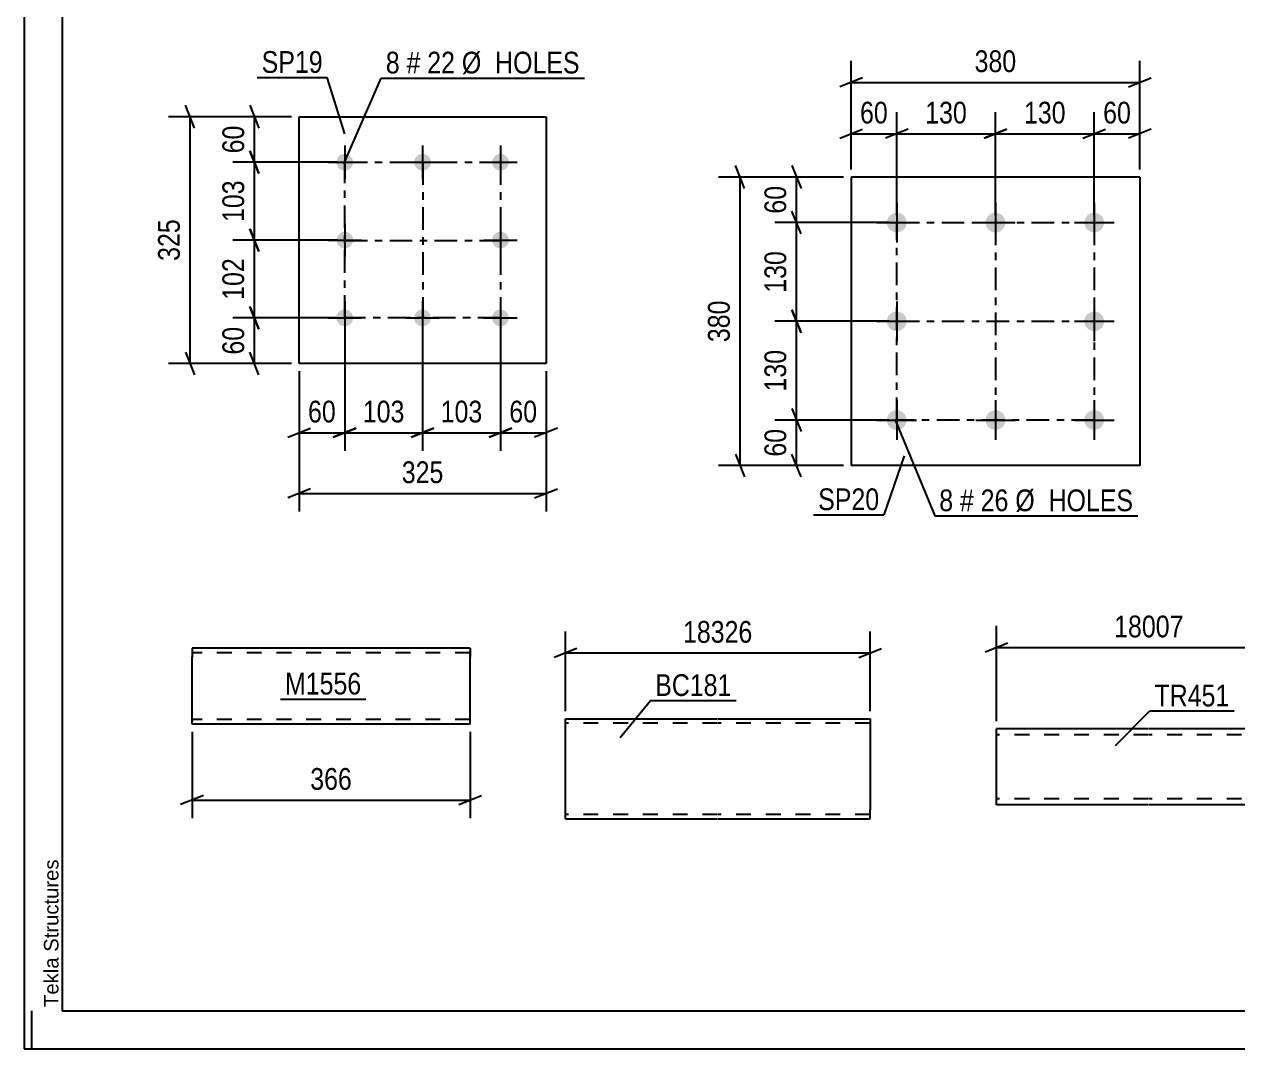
# Model space of a CAD drawing. Header units: millimetres. Extents: x 0 to 841, y 0 to 594.
# Drawn here: x 0 to 159.7, y 0 to 134.9 of the extents above; entities that cross this region are included whole.
import ezdxf

# ---------------------------------------------------------------- set-up
doc = ezdxf.new("R2010")
doc.units = ezdxf.units.MM
doc.linetypes.add('DXK_LINE_DOT2', pattern=[3.9198, 1.9599, -1.9599])
doc.linetypes.add('DXK_LINE_DOT3', pattern=[5.9187, 2.979, -0.9799, 0.9799, -0.9799])
doc.styles.add('Arial', font='ARIAL.TTF', dxfattribs={"height": 0.2})
doc.styles.add('Arial Narrow', font='ARIALN.TTF', dxfattribs={"height": 0.2})

# ---------------------------------------------------------------- blocks, each defined once
blk = doc.blocks.new('Unknown-318889158-1133')
at = {"color": 5, "linetype": 'Continuous'}
for p, q in [((0, 594), (0, 0)), ((5, 589), (5, 5)), ((1, 0), (1, 5)), ((5, 5), (836, 5)), ((0, 0), (841, 0))]:
    blk.add_line(p, q, dxfattribs=at)
at = {"color": 174, "linetype": 'Continuous', "style": 'Arial'}
blk.add_text('Tekla Structures', height=1.9102, rotation=90, dxfattribs=at).set_placement((4.5, 5.5))
blk = doc.blocks.new('Bolt-318889158-1889 - 1855')
at = {"linetype": 'Continuous'}
for points in [[(114.84, 110.1, -1), (114.84, 107.5, -1)], [(127.84, 110.1, -1), (127.84, 107.5, -1)], [(140.84, 110.1, -1), (140.84, 107.5, -1)], [(114.84, 97.1, -1), (114.84, 94.5, -1)], [(140.84, 97.1, -1), (140.84, 94.5, -1)], [(114.84, 84.1, -1), (114.84, 81.5, -1)], [(127.84, 84.1, -1), (127.84, 81.5, -1)], [(140.84, 84.1, -1), (140.84, 81.5, -1)]]:
    blk.add_hatch(color=1, dxfattribs=at).paths.add_polyline_path(points)
at = {"color": 1, "linetype": 'Continuous'}
for p, q in [((114.84, 111.4), (114.84, 106.2)), ((127.84, 111.4), (127.84, 106.2)), ((140.84, 111.4), (140.84, 106.2)), ((112.24, 108.8), (117.44, 108.8)), ((125.24, 108.8), (130.44, 108.8)), ((138.24, 108.8), (143.44, 108.8)), ((114.84, 98.4), (114.84, 93.2)), ((140.84, 98.4), (140.84, 93.2)), ((112.24, 95.8), (117.44, 95.8)), ((138.24, 95.8), (143.44, 95.8)), ((114.84, 85.4), (114.84, 80.2)), ((127.84, 85.4), (127.84, 80.2)), ((140.84, 85.4), (140.84, 80.2)), ((112.24, 82.8), (117.44, 82.8)), ((125.24, 82.8), (130.44, 82.8)), ((138.24, 82.8), (143.44, 82.8))]:
    blk.add_line(p, q, dxfattribs=at)
blk = doc.blocks.new('Part-318889158-1904 - 1855')
at = {"color": 2, "linetype": 'Continuous'}
for p, q in [((108.84, 114.8), (108.84, 76.8)), ((146.84, 114.8), (108.84, 114.8)), ((146.84, 114.8), (146.84, 76.8)), ((146.84, 76.8), (108.84, 76.8))]:
    blk.add_line(p, q, dxfattribs=at)
blk = doc.blocks.new('Part-318889158-1249 - 1229')
at = {"color": 2, "linetype": 'Continuous'}
for p, q in [((71.23, 43.46), (91.23, 43.46)), ((71.23, 31.46), (71.23, 43.46)), ((91.33, 43.46), (111.33, 43.46)), ((111.33, 43.46), (111.33, 43.37)), ((111.33, 43.37), (111.33, 42.72)), ((111.33, 42.72), (111.33, 31.46)), ((71.23, 30.61), (71.23, 31.46)), ((71.23, 30.35), (71.23, 30.61)), ((71.23, 30.26), (71.23, 30.35)), ((111.33, 30.26), (111.33, 31.46)), ((71.23, 30.26), (91.23, 30.26)), ((91.33, 30.26), (111.33, 30.26))]:
    blk.add_line(p, q, dxfattribs=at)
at = {"color": 7, "linetype": 'DXK_LINE_DOT2'}
for p, q in [((91.23, 42.86), (71.23, 42.86)), ((111.33, 42.86), (91.33, 42.86)), ((111.33, 43.11), (111.33, 42.72)), ((91.23, 30.86), (71.23, 30.86)), ((71.23, 30.26), (71.23, 30.61)), ((111.33, 30.86), (91.33, 30.86)), ((111.33, 30.35), (111.33, 30.61)), ((111.33, 30.26), (111.33, 30.35))]:
    blk.add_line(p, q, dxfattribs=at)
blk = doc.blocks.new('Bolt-318889158-2125 - 2091')
at = {"linetype": 'Continuous'}
for points in [[(42.18, 117.85, -1), (42.18, 115.65, -1)], [(52.43, 117.85, -1), (52.43, 115.65, -1)], [(62.68, 117.85, -1), (62.68, 115.65, -1)], [(42.18, 107.6, -1), (42.18, 105.4, -1)], [(62.68, 107.6, -1), (62.68, 105.4, -1)], [(42.18, 97.35, -1), (42.18, 95.15, -1)], [(52.43, 97.35, -1), (52.43, 95.15, -1)], [(62.68, 97.35, -1), (62.68, 95.15, -1)]]:
    blk.add_hatch(color=1, dxfattribs=at).paths.add_polyline_path(points)
at = {"color": 1, "linetype": 'Continuous'}
for p, q in [((42.18, 118.95), (42.18, 114.55)), ((52.43, 118.95), (52.43, 114.55)), ((62.68, 118.95), (62.68, 114.55)), ((39.98, 116.75), (44.38, 116.75)), ((50.23, 116.75), (54.63, 116.75)), ((60.48, 116.75), (64.88, 116.75)), ((42.18, 108.7), (42.18, 104.3)), ((62.68, 108.7), (62.68, 104.3)), ((39.98, 106.5), (44.38, 106.5)), ((60.48, 106.5), (64.88, 106.5)), ((42.18, 98.45), (42.18, 94.05)), ((52.43, 98.45), (52.43, 94.05)), ((62.68, 98.45), (62.68, 94.05)), ((39.98, 96.25), (44.38, 96.25)), ((50.23, 96.25), (54.63, 96.25)), ((60.48, 96.25), (64.88, 96.25))]:
    blk.add_line(p, q, dxfattribs=at)
blk = doc.blocks.new('Part-318889158-2140 - 2091')
at = {"color": 2, "linetype": 'Continuous'}
for p, q in [((36.18, 90.25), (36.18, 122.75)), ((36.18, 122.75), (68.68, 122.75)), ((68.68, 122.75), (68.68, 90.25)), ((68.68, 90.25), (36.18, 90.25))]:
    blk.add_line(p, q, dxfattribs=at)
blk = doc.blocks.new('Part-318889158-6718 - 6712')
at = {"color": 2, "linetype": 'Continuous'}
for p, q in [((147.98, 42.13), (127.98, 42.13)), ((127.98, 33.73), (127.98, 42.13)), ((168.08, 42.13), (148.08, 42.13)), ((168.08, 42.13), (168.08, 32.13)), ((127.98, 32.13), (127.98, 33.73)), ((147.98, 32.13), (127.98, 32.13)), ((168.08, 32.13), (148.08, 32.13))]:
    blk.add_line(p, q, dxfattribs=at)
at = {"color": 7, "linetype": 'DXK_LINE_DOT2'}
for p, q in [((147.98, 41.33), (127.98, 41.33)), ((168.08, 41.33), (148.08, 41.33)), ((127.98, 32.25), (127.98, 33.73)), ((127.98, 32.93), (127.98, 32.99)), ((147.98, 32.93), (127.98, 32.93)), ((168.08, 32.93), (148.08, 32.93)), ((168.08, 32.93), (168.08, 32.99))]:
    blk.add_line(p, q, dxfattribs=at)
blk = doc.blocks.new('Part-318889158-12971 - 12970')
at = {"color": 2, "linetype": 'Continuous'}
for p, q in [((22.08, 52.75), (22.08, 51.55)), ((58.68, 52.75), (22.08, 52.75)), ((58.68, 52.75), (58.68, 52.66)), ((22.08, 43.49), (22.08, 51.55)), ((58.68, 52.66), (58.68, 51.55)), ((58.68, 42.75), (58.68, 51.55)), ((22.08, 42.84), (22.08, 43.49)), ((22.08, 42.75), (22.08, 42.84)), ((58.68, 42.75), (22.08, 42.75))]:
    blk.add_line(p, q, dxfattribs=at)
at = {"color": 7, "linetype": 'DXK_LINE_DOT2'}
for p, q in [((58.68, 52.15), (22.08, 52.15)), ((58.68, 51.55), (58.68, 52.4)), ((22.08, 43.49), (22.08, 43.1)), ((22.08, 43.35), (22.08, 43.4)), ((58.68, 43.35), (22.08, 43.35)), ((58.68, 43.35), (58.68, 43.4)), ((22.08, 42.75), (22.08, 42.75))]:
    blk.add_line(p, q, dxfattribs=at)
blk = doc.blocks.new('Rectangle-318889158-1991 - 1855')
at = {"color": 1, "linetype": 'DXK_LINE_DOT3'}
blk.add_lwpolyline([(114.84, 108.8), (140.84, 108.8), (140.84, 82.8), (114.84, 82.8), (114.84, 108.8)], close=True, dxfattribs=at)
blk = doc.blocks.new('Rectangle-318889158-2227 - 2091')
at = {"color": 1, "linetype": 'DXK_LINE_DOT3'}
blk.add_lwpolyline([(42.18, 116.75), (62.68, 116.75), (62.68, 96.25), (42.18, 96.25), (42.18, 116.75)], close=True, dxfattribs=at)
blk = doc.blocks.new('Line-318889158-1977 - 1855')
at = {"color": 1, "linetype": 'DXK_LINE_DOT3'}
blk.add_line((127.84, 108.8), (127.84, 82.8), dxfattribs=at)
blk = doc.blocks.new('Line-318889158-2213 - 2091')
at = {"color": 1, "linetype": 'DXK_LINE_DOT3'}
blk.add_line((52.48, 116.75), (52.48, 96.25), dxfattribs=at)
blk = doc.blocks.new('Line-318889158-1984 - 1855')
at = {"color": 1, "linetype": 'DXK_LINE_DOT3'}
blk.add_line((114.84, 95.8), (140.84, 95.8), dxfattribs=at)
blk = doc.blocks.new('Line-318889158-2220 - 2091')
at = {"color": 1, "linetype": 'DXK_LINE_DOT3'}
blk.add_line((42.18, 106.45), (62.68, 106.45), dxfattribs=at)
blk = doc.blocks.new('StraightDimension-318889158-1953 - 1855')
at = {"color": 7, "linetype": 'Continuous'}
for p, q in [((101.04, 116.3), (102.24, 113.3)), ((107.84, 114.8), (98.79, 114.8)), ((101.64, 108.8), (101.64, 114.8)), ((102.24, 107.3), (101.04, 110.3)), ((113.84, 108.8), (98.79, 108.8))]:
    blk.add_line(p, q, dxfattribs=at)
at = {"color": 0}
blk.add_wipeout([(100.89, 114.23), (96.69, 114.23), (96.69, 109.38), (100.89, 109.38)], dxfattribs=at)
at = {"color": 3, "style": 'Arial Narrow'}
blk.add_text('60', height=2.863, rotation=90.0002, dxfattribs=at).set_placement((100.29, 109.98))
blk = doc.blocks.new('StraightDimension-318889158-1927 - 1855')
at = {"color": 7, "linetype": 'Continuous'}
for p, q in [((108.84, 115.8), (108.84, 123.35)), ((114.84, 109.8), (114.84, 123.35)), ((107.34, 119.9), (110.34, 121.1)), ((108.84, 120.5), (114.84, 120.5)), ((116.34, 121.1), (113.34, 119.9))]:
    blk.add_line(p, q, dxfattribs=at)
at = {"color": 0}
blk.add_wipeout([(114.26, 121.25), (114.26, 125.45), (109.41, 125.45), (109.41, 121.25)], dxfattribs=at)
at = {"color": 3, "style": 'Arial Narrow'}
blk.add_text('60', height=2.863, dxfattribs=at).set_placement((110.01, 121.85))
blk = doc.blocks.new('StraightDimension-318889158-1906 - 1855')
at = {"color": 7, "linetype": 'Continuous'}
for p, q in [((108.84, 115.8), (108.84, 130.12)), ((146.84, 115.8), (146.84, 130.12)), ((110.34, 127.87), (107.34, 126.67)), ((145.34, 126.67), (148.34, 127.87)), ((108.84, 127.27), (146.84, 127.27))]:
    blk.add_line(p, q, dxfattribs=at)
at = {"color": 0}
blk.add_wipeout([(131.18, 128.02), (131.18, 132.22), (124.49, 132.22), (124.49, 128.02)], dxfattribs=at)
at = {"color": 3, "style": 'Arial Narrow'}
blk.add_text('380', height=2.863, dxfattribs=at).set_placement((125.09, 128.62))
blk = doc.blocks.new('StraightDimension-318889158-1917 - 1855')
at = {"color": 7, "linetype": 'Continuous'}
for p, q in [((140.84, 109.8), (140.84, 123.35)), ((146.84, 115.8), (146.84, 123.35)), ((139.34, 119.9), (142.34, 121.1)), ((140.84, 120.5), (146.84, 120.5)), ((148.34, 121.1), (145.34, 119.9))]:
    blk.add_line(p, q, dxfattribs=at)
at = {"color": 0}
blk.add_wipeout([(146.26, 121.25), (146.26, 125.45), (141.41, 125.45), (141.41, 121.25)], dxfattribs=at)
at = {"color": 3, "style": 'Arial Narrow'}
blk.add_text('60', height=2.863, dxfattribs=at).set_placement((142.01, 121.85))
blk = doc.blocks.new('StraightDimension-318889158-1942 - 1855')
at = {"color": 7, "linetype": 'Continuous'}
for p, q in [((94.81, 113.3), (93.61, 116.3)), ((107.84, 114.8), (91.36, 114.8)), ((94.21, 76.8), (94.21, 114.8)), ((93.61, 78.3), (94.81, 75.3)), ((107.84, 76.8), (91.36, 76.8))]:
    blk.add_line(p, q, dxfattribs=at)
at = {"color": 0}
blk.add_wipeout([(93.46, 99.15), (89.26, 99.15), (89.26, 92.46), (93.46, 92.46)], dxfattribs=at)
at = {"color": 3, "style": 'Arial Narrow'}
blk.add_text('380', height=2.863, rotation=90.0002, dxfattribs=at).set_placement((92.86, 93.06))
blk = doc.blocks.new('StraightDimension-318889158-1963 - 1855')
at = {"color": 7, "linetype": 'Continuous'}
for p, q in [((101.04, 84.3), (102.24, 81.3)), ((113.84, 82.8), (98.79, 82.8)), ((101.64, 76.8), (101.64, 82.8)), ((102.24, 75.3), (101.04, 78.3)), ((107.84, 76.8), (98.79, 76.8))]:
    blk.add_line(p, q, dxfattribs=at)
at = {"color": 0}
blk.add_wipeout([(100.89, 82.23), (96.69, 82.23), (96.69, 77.38), (100.89, 77.38)], dxfattribs=at)
at = {"color": 3, "style": 'Arial Narrow'}
blk.add_text('60', height=2.863, rotation=90.0002, dxfattribs=at).set_placement((100.29, 77.98))
blk = doc.blocks.new('StraightDimension-318889158-11906 - 1855')
at = {"color": 7, "linetype": 'Continuous'}
for p, q in [((114.84, 109.8), (114.84, 123.35)), ((127.84, 109.8), (127.84, 123.35)), ((116.34, 121.1), (113.34, 119.9)), ((114.84, 120.5), (127.84, 120.5)), ((126.34, 119.9), (129.34, 121.1))]:
    blk.add_line(p, q, dxfattribs=at)
at = {"color": 0}
blk.add_wipeout([(124.68, 121.25), (124.68, 125.45), (117.99, 125.45), (117.99, 121.25)], dxfattribs=at)
at = {"color": 3, "style": 'Arial Narrow'}
blk.add_text('130', height=2.863, dxfattribs=at).set_placement((118.59, 121.85))
blk = doc.blocks.new('StraightDimension-318889158-11908 - 1855')
at = {"color": 7, "linetype": 'Continuous'}
for p, q in [((127.84, 109.8), (127.84, 123.35)), ((140.84, 109.8), (140.84, 123.35)), ((129.34, 121.1), (126.34, 119.9)), ((127.84, 120.5), (140.84, 120.5)), ((139.34, 119.9), (142.34, 121.1))]:
    blk.add_line(p, q, dxfattribs=at)
at = {"color": 0}
blk.add_wipeout([(137.68, 121.25), (137.68, 125.45), (130.99, 125.45), (130.99, 121.25)], dxfattribs=at)
at = {"color": 3, "style": 'Arial Narrow'}
blk.add_text('130', height=2.863, dxfattribs=at).set_placement((131.59, 121.85))
blk = doc.blocks.new('StraightDimension-318889158-11928 - 1855')
at = {"color": 7, "linetype": 'Continuous'}
for p, q in [((102.24, 94.3), (101.04, 97.3)), ((113.84, 95.8), (98.79, 95.8)), ((101.64, 82.8), (101.64, 95.8)), ((101.04, 84.3), (102.24, 81.3)), ((113.84, 82.8), (98.79, 82.8))]:
    blk.add_line(p, q, dxfattribs=at)
at = {"color": 0}
blk.add_wipeout([(100.89, 92.65), (96.69, 92.65), (96.69, 85.96), (100.89, 85.96)], dxfattribs=at)
at = {"color": 3, "style": 'Arial Narrow'}
blk.add_text('130', height=2.863, rotation=90.0002, dxfattribs=at).set_placement((100.29, 86.56))
blk = doc.blocks.new('StraightDimension-318889158-11930 - 1855')
at = {"color": 7, "linetype": 'Continuous'}
for p, q in [((102.24, 107.3), (101.04, 110.3)), ((113.84, 108.8), (98.79, 108.8)), ((101.64, 95.8), (101.64, 108.8)), ((101.04, 97.3), (102.24, 94.3)), ((113.84, 95.8), (98.79, 95.8))]:
    blk.add_line(p, q, dxfattribs=at)
at = {"color": 0}
blk.add_wipeout([(100.89, 105.65), (96.69, 105.65), (96.69, 98.96), (100.89, 98.96)], dxfattribs=at)
at = {"color": 3, "style": 'Arial Narrow'}
blk.add_text('130', height=2.863, rotation=90.0002, dxfattribs=at).set_placement((100.29, 99.56))
blk = doc.blocks.new('StraightDimension-318889158-1252 - 1229')
at = {"color": 7, "linetype": 'Continuous'}
for p, q in [((71.23, 44.46), (71.23, 54.97)), ((111.33, 44.46), (111.33, 54.97)), ((72.73, 52.72), (69.73, 51.52)), ((109.83, 51.52), (112.83, 52.72)), ((71.23, 52.12), (111.33, 52.12))]:
    blk.add_line(p, q, dxfattribs=at)
at = {"color": 0}
blk.add_wipeout([(96.45, 52.87), (96.45, 57.07), (86.11, 57.07), (86.11, 52.87)], dxfattribs=at)
at = {"color": 3, "style": 'Arial Narrow'}
blk.add_text('18326', height=2.863, dxfattribs=at).set_placement((86.71, 53.47))
blk = doc.blocks.new('StraightDimension-318889158-2142 - 2091')
at = {"color": 7, "linetype": 'Continuous'}
for p, q in [((22.42, 121.25), (21.22, 124.25)), ((35.18, 122.75), (18.97, 122.75)), ((21.82, 90.25), (21.82, 122.75)), ((21.22, 91.75), (22.42, 88.75)), ((35.18, 90.25), (18.97, 90.25))]:
    blk.add_line(p, q, dxfattribs=at)
at = {"color": 0}
blk.add_wipeout([(21.07, 109.84), (16.87, 109.84), (16.87, 103.16), (21.07, 103.16)], dxfattribs=at)
at = {"color": 3, "style": 'Arial Narrow'}
blk.add_text('325', height=2.863, rotation=90.0002, dxfattribs=at).set_placement((20.47, 103.76))
blk = doc.blocks.new('StraightDimension-318889158-2157 - 2091')
at = {"color": 7, "linetype": 'Continuous'}
for p, q in [((62.68, 95.25), (62.68, 78.73)), ((68.68, 89.25), (68.68, 78.73)), ((61.18, 80.53), (64.18, 81.73)), ((70.18, 81.73), (67.18, 80.53)), ((62.68, 81.13), (68.68, 81.13))]:
    blk.add_line(p, q, dxfattribs=at)
at = {"color": 0}
blk.add_wipeout([(68.11, 81.88), (68.11, 86.08), (63.25, 86.08), (63.25, 81.88)], dxfattribs=at)
at = {"color": 3, "style": 'Arial Narrow'}
blk.add_text('60', height=2.863, dxfattribs=at).set_placement((63.85, 82.48))
blk = doc.blocks.new('StraightDimension-318889158-12206 - 2091')
at = {"color": 7, "linetype": 'Continuous'}
for p, q in [((42.18, 95.25), (42.18, 78.73)), ((52.43, 95.25), (52.43, 78.73)), ((40.68, 80.53), (43.68, 81.73)), ((53.93, 81.73), (50.93, 80.53)), ((42.18, 81.13), (52.43, 81.13))]:
    blk.add_line(p, q, dxfattribs=at)
at = {"color": 0}
blk.add_wipeout([(50.65, 81.88), (50.65, 86.08), (43.96, 86.08), (43.96, 81.88)], dxfattribs=at)
at = {"color": 3, "style": 'Arial Narrow'}
blk.add_text('103', height=2.863, dxfattribs=at).set_placement((44.56, 82.48))
blk = doc.blocks.new('StraightDimension-318889158-2167 - 2091')
at = {"color": 7, "linetype": 'Continuous'}
for p, q in [((42.18, 95.25), (42.18, 78.73)), ((36.18, 89.25), (36.18, 78.73)), ((34.68, 80.53), (37.68, 81.73)), ((43.68, 81.73), (40.68, 80.53)), ((36.18, 81.13), (42.18, 81.13))]:
    blk.add_line(p, q, dxfattribs=at)
at = {"color": 0}
blk.add_wipeout([(41.61, 81.88), (41.61, 86.08), (36.75, 86.08), (36.75, 81.88)], dxfattribs=at)
at = {"color": 3, "style": 'Arial Narrow'}
blk.add_text('60', height=2.863, dxfattribs=at).set_placement((37.35, 82.48))
blk = doc.blocks.new('StraightDimension-318889158-2178 - 2091')
at = {"color": 7, "linetype": 'Continuous'}
for p, q in [((36.18, 89.25), (36.18, 70.74)), ((68.68, 89.25), (68.68, 70.74)), ((37.68, 73.74), (34.68, 72.54)), ((67.18, 72.54), (70.18, 73.74)), ((36.18, 73.14), (68.68, 73.14))]:
    blk.add_line(p, q, dxfattribs=at)
at = {"color": 0}
blk.add_wipeout([(55.77, 73.89), (55.77, 78.09), (49.09, 78.09), (49.09, 73.89)], dxfattribs=at)
at = {"color": 3, "style": 'Arial Narrow'}
blk.add_text('325', height=2.863, dxfattribs=at).set_placement((49.69, 74.49))
blk = doc.blocks.new('StraightDimension-318889158-2193 - 2091')
at = {"color": 7, "linetype": 'Continuous'}
for p, q in [((29.69, 124.25), (30.89, 121.25)), ((35.18, 122.75), (27.44, 122.75)), ((30.29, 116.75), (30.29, 122.75)), ((30.89, 115.25), (29.69, 118.25)), ((41.18, 116.75), (27.44, 116.75))]:
    blk.add_line(p, q, dxfattribs=at)
at = {"color": 0}
blk.add_wipeout([(29.54, 122.18), (25.34, 122.18), (25.34, 117.32), (29.54, 117.32)], dxfattribs=at)
at = {"color": 3, "style": 'Arial Narrow'}
blk.add_text('60', height=2.863, rotation=90.0002, dxfattribs=at).set_placement((28.94, 117.92))
blk = doc.blocks.new('StraightDimension-318889158-2203 - 2091')
at = {"color": 7, "linetype": 'Continuous'}
for p, q in [((29.69, 97.75), (30.89, 94.75)), ((41.18, 96.25), (27.44, 96.25)), ((30.29, 90.25), (30.29, 96.25)), ((30.89, 88.75), (29.69, 91.75)), ((35.18, 90.25), (27.44, 90.25))]:
    blk.add_line(p, q, dxfattribs=at)
at = {"color": 0}
blk.add_wipeout([(29.54, 95.68), (25.34, 95.68), (25.34, 90.82), (29.54, 90.82)], dxfattribs=at)
at = {"color": 3, "style": 'Arial Narrow'}
blk.add_text('60', height=2.863, rotation=90.0002, dxfattribs=at).set_placement((28.94, 91.42))
blk = doc.blocks.new('StraightDimension-318889158-12208 - 2091')
at = {"color": 7, "linetype": 'Continuous'}
for p, q in [((52.43, 95.25), (52.43, 78.73)), ((62.68, 95.25), (62.68, 78.73)), ((50.93, 80.53), (53.93, 81.73)), ((64.18, 81.73), (61.18, 80.53)), ((52.43, 81.13), (62.68, 81.13))]:
    blk.add_line(p, q, dxfattribs=at)
at = {"color": 0}
blk.add_wipeout([(60.9, 81.88), (60.9, 86.08), (54.21, 86.08), (54.21, 81.88)], dxfattribs=at)
at = {"color": 3, "style": 'Arial Narrow'}
blk.add_text('103', height=2.863, dxfattribs=at).set_placement((54.81, 82.48))
blk = doc.blocks.new('StraightDimension-318889158-12228 - 2091')
at = {"color": 7, "linetype": 'Continuous'}
for p, q in [((29.69, 108), (30.89, 105)), ((41.18, 106.5), (27.44, 106.5)), ((30.29, 96.25), (30.29, 106.5)), ((30.89, 94.75), (29.69, 97.75)), ((41.18, 96.25), (27.44, 96.25))]:
    blk.add_line(p, q, dxfattribs=at)
at = {"color": 0}
blk.add_wipeout([(29.54, 104.72), (25.34, 104.72), (25.34, 98.03), (29.54, 98.03)], dxfattribs=at)
at = {"color": 3, "style": 'Arial Narrow'}
blk.add_text('102', height=2.863, rotation=90.0002, dxfattribs=at).set_placement((28.94, 98.63))
blk = doc.blocks.new('StraightDimension-318889158-12230 - 2091')
at = {"color": 7, "linetype": 'Continuous'}
for p, q in [((29.69, 118.25), (30.89, 115.25)), ((41.18, 116.75), (27.44, 116.75)), ((30.29, 106.5), (30.29, 116.75)), ((30.89, 105), (29.69, 108)), ((41.18, 106.5), (27.44, 106.5))]:
    blk.add_line(p, q, dxfattribs=at)
at = {"color": 0}
blk.add_wipeout([(29.54, 114.97), (25.34, 114.97), (25.34, 108.28), (29.54, 108.28)], dxfattribs=at)
at = {"color": 3, "style": 'Arial Narrow'}
blk.add_text('103', height=2.863, rotation=90.0002, dxfattribs=at).set_placement((28.94, 108.88))
blk = doc.blocks.new('StraightDimension-318889158-6722 - 6712')
at = {"color": 7, "linetype": 'Continuous'}
for p, q in [((127.98, 43.13), (127.98, 55.68)), ((168.08, 43.13), (168.08, 55.68)), ((129.48, 53.43), (126.48, 52.23)), ((127.98, 52.83), (168.08, 52.83)), ((166.58, 52.23), (169.58, 53.43))]:
    blk.add_line(p, q, dxfattribs=at)
at = {"color": 0}
blk.add_wipeout([(153.2, 53.58), (153.2, 57.78), (142.86, 57.78), (142.86, 53.58)], dxfattribs=at)
at = {"color": 3, "style": 'Arial Narrow'}
blk.add_text('18007', height=2.863, dxfattribs=at).set_placement((143.46, 54.18))
blk = doc.blocks.new('StraightDimension-318889158-12973 - 12970')
at = {"color": 7, "linetype": 'Continuous'}
for p, q in [((22.08, 41.75), (22.08, 30.35)), ((58.68, 41.75), (58.68, 30.35)), ((23.58, 33.35), (20.58, 32.15)), ((22.08, 32.75), (58.68, 32.75)), ((57.18, 32.15), (60.18, 33.35))]:
    blk.add_line(p, q, dxfattribs=at)
at = {"color": 0}
blk.add_wipeout([(43.72, 33.5), (43.72, 37.7), (37.04, 37.7), (37.04, 33.5)], dxfattribs=at)
at = {"color": 3, "style": 'Arial Narrow'}
blk.add_text('366', height=2.863, dxfattribs=at).set_placement((37.64, 34.1))
blk = doc.blocks.new('Mark-318889158-1885 - 1855')
at = {"color": 0}
for points in [[(122.27, 70.79), (122.27, 73.79), (120.44, 73.79), (120.44, 70.79)], [(124.99, 70.79), (124.99, 73.79), (123.17, 73.79), (123.17, 70.79)], [(129.55, 70.79), (129.55, 73.79), (125.89, 73.79), (125.89, 70.79)], [(145.98, 70.79), (145.98, 73.79), (130.45, 73.79), (130.45, 70.79)]]:
    blk.add_wipeout(points, dxfattribs=at)
for points in [[(122.27, 70.79), (122.27, 73.79), (120.44, 73.79), (120.44, 70.79)], [(124.99, 70.79), (124.99, 73.79), (123.17, 73.79), (123.17, 70.79)], [(129.55, 70.79), (129.55, 73.79), (125.89, 73.79), (125.89, 70.79)], [(145.98, 70.79), (145.98, 73.79), (130.45, 73.79), (130.45, 70.79)]]:
    blk.add_wipeout(points, dxfattribs=at)
at = {"color": 7, "linetype": 'Continuous'}
for p, q in [((114.6, 82.91), (119.84, 70.19)), ((119.84, 70.19), (146.58, 70.19))]:
    blk.add_line(p, q, dxfattribs=at)
at = {"color": 3, "style": 'Arial Narrow'}
for s, height, p in [('8', 2.86, (120.44, 70.79)), ('#', 2.86, (123.17, 70.79)), ('26', 2.863, (125.89, 70.79)), ('Ø  HOLES', 2.863, (130.45, 70.79))]:
    blk.add_text(s, height=height, dxfattribs=at).set_placement(p)
blk = doc.blocks.new('Mark-318889158-1900 - 1855')
at = {"color": 0}
blk.add_wipeout([(112.54, 70.93), (112.54, 73.93), (104.5, 73.93), (104.5, 70.93)], dxfattribs=at)
blk.add_wipeout([(112.54, 70.93), (112.54, 73.93), (104.5, 73.93), (104.5, 70.93)], dxfattribs=at)
at = {"color": 30, "linetype": 'Continuous'}
for p in [(115.82, 78.07), (103.9, 70.33)]:
    blk.add_line(p, (113.14, 70.33), dxfattribs=at)
at = {"color": 3, "style": 'Arial Narrow'}
blk.add_text('SP20', height=2.863, dxfattribs=at).set_placement((104.5, 70.93))
blk = doc.blocks.new('Mark-318889158-1244 - 1229')
at = {"color": 0}
blk.add_wipeout([(93.1, 46.46), (93.1, 49.46), (83.05, 49.46), (83.05, 46.46)], dxfattribs=at)
blk.add_wipeout([(93.1, 46.46), (93.1, 49.46), (83.05, 49.46), (83.05, 46.46)], dxfattribs=at)
at = {"color": 30, "linetype": 'Continuous'}
for p, q in [((78.43, 40.98), (82.45, 45.86)), ((82.45, 45.86), (93.7, 45.86))]:
    blk.add_line(p, q, dxfattribs=at)
at = {"color": 3, "style": 'Arial Narrow'}
blk.add_text('BC181', height=2.863, dxfattribs=at).set_placement((83.05, 46.46))
blk = doc.blocks.new('Mark-318889158-2136 - 2091')
at = {"color": 0}
blk.add_wipeout([(39.28, 128.52), (39.28, 131.52), (31.25, 131.52), (31.25, 128.52)], dxfattribs=at)
blk.add_wipeout([(39.28, 128.52), (39.28, 131.52), (31.25, 131.52), (31.25, 128.52)], dxfattribs=at)
at = {"color": 30, "linetype": 'Continuous'}
for p in [(30.65, 127.92), (42.18, 120.5)]:
    blk.add_line(p, (39.88, 127.92), dxfattribs=at)
at = {"color": 3, "style": 'Arial Narrow'}
blk.add_text('SP19', height=2.863, dxfattribs=at).set_placement((31.25, 128.52))
blk = doc.blocks.new('Mark-318889158-2121 - 2091')
at = {"color": 0}
for points in [[(49.42, 128.44), (49.42, 131.44), (47.59, 131.44), (47.59, 128.44)], [(52.14, 128.44), (52.14, 131.44), (50.32, 131.44), (50.32, 128.44)], [(56.7, 128.44), (56.7, 131.44), (53.04, 131.44), (53.04, 128.44)], [(73.13, 128.44), (73.13, 131.44), (57.6, 131.44), (57.6, 128.44)]]:
    blk.add_wipeout(points, dxfattribs=at)
for points in [[(49.42, 128.44), (49.42, 131.44), (47.59, 131.44), (47.59, 128.44)], [(52.14, 128.44), (52.14, 131.44), (50.32, 131.44), (50.32, 128.44)], [(56.7, 128.44), (56.7, 131.44), (53.04, 131.44), (53.04, 128.44)], [(73.13, 128.44), (73.13, 131.44), (57.6, 131.44), (57.6, 128.44)]]:
    blk.add_wipeout(points, dxfattribs=at)
at = {"color": 7, "linetype": 'Continuous'}
for p, q in [((42.08, 116.56), (46.99, 127.84)), ((46.99, 127.84), (73.73, 127.84))]:
    blk.add_line(p, q, dxfattribs=at)
at = {"color": 3, "style": 'Arial Narrow'}
for s, height, p in [('8', 2.86, (47.59, 128.44)), ('#', 2.86, (50.32, 128.44)), ('22', 2.863, (53.04, 128.44)), ('Ø  HOLES', 2.863, (57.6, 128.44))]:
    blk.add_text(s, height=height, dxfattribs=at).set_placement(p)
blk = doc.blocks.new('Mark-318889158-6714 - 6712')
at = {"color": 0}
blk.add_wipeout([(158.64, 45.08), (158.64, 48.08), (148.77, 48.08), (148.77, 45.08)], dxfattribs=at)
blk.add_wipeout([(158.64, 45.08), (158.64, 48.08), (148.77, 48.08), (148.77, 45.08)], dxfattribs=at)
at = {"color": 30, "linetype": 'Continuous'}
for p, q in [((143.63, 39.92), (148.17, 44.48)), ((148.17, 44.48), (159.24, 44.48))]:
    blk.add_line(p, q, dxfattribs=at)
at = {"color": 3, "style": 'Arial Narrow'}
blk.add_text('TR451', height=2.863, dxfattribs=at).set_placement((148.77, 45.08))
blk = doc.blocks.new('Mark-318889158-12976 - 12970')
at = {"color": 0}
blk.add_wipeout([(44.38, 46.65), (44.38, 49.65), (34.32, 49.65), (34.32, 46.65)], dxfattribs=at)
blk.add_wipeout([(44.38, 46.65), (44.38, 49.65), (34.32, 49.65), (34.32, 46.65)], dxfattribs=at)
at = {"color": 30, "linetype": 'Continuous'}
blk.add_line((33.72, 46.05), (44.98, 46.05), dxfattribs=at)
at = {"color": 3, "style": 'Arial Narrow'}
blk.add_text('M1556', height=2.863, dxfattribs=at).set_placement((34.32, 46.65))

msp = doc.modelspace()

# ---------------------------------------------------------------- block references
for name in ['Unknown-318889158-1133', 'Part-318889158-2140 - 2091', 'Bolt-318889158-2125 - 2091', 'Rectangle-318889158-2227 - 2091', 'Line-318889158-2213 - 2091', 'Part-318889158-1904 - 1855', 'Bolt-318889158-1889 - 1855', 'Rectangle-318889158-1991 - 1855', 'Line-318889158-1977 - 1855', 'Line-318889158-2220 - 2091', 'Line-318889158-1984 - 1855', 'Part-318889158-12971 - 12970', 'Part-318889158-1249 - 1229', 'Part-318889158-6718 - 6712']:
    msp.add_blockref(name, (0, 0))

# ---------------------------------------------------------------- next in the draw order: block references
for name in ['StraightDimension-318889158-2142 - 2091', 'StraightDimension-318889158-1953 - 1855', 'StraightDimension-318889158-12206 - 2091', 'StraightDimension-318889158-2157 - 2091', 'StraightDimension-318889158-6722 - 6712', 'StraightDimension-318889158-1252 - 1229', 'Mark-318889158-12976 - 12970', 'StraightDimension-318889158-12973 - 12970']:
    msp.add_blockref(name, (0, 0))

# ---------------------------------------------------------------- next in the draw order: block references
for name in ['StraightDimension-318889158-1927 - 1855', 'StraightDimension-318889158-2193 - 2091', 'StraightDimension-318889158-2167 - 2091', 'Mark-318889158-1244 - 1229', 'Mark-318889158-6714 - 6712']:
    msp.add_blockref(name, (0, 0))

# ---------------------------------------------------------------- next in the draw order: block references
for name in ['Mark-318889158-2136 - 2091', 'StraightDimension-318889158-1906 - 1855', 'StraightDimension-318889158-2178 - 2091']:
    msp.add_blockref(name, (0, 0))

# ---------------------------------------------------------------- next in the draw order: block references
for name in ['Mark-318889158-2121 - 2091', 'StraightDimension-318889158-11906 - 1855', 'StraightDimension-318889158-1917 - 1855', 'StraightDimension-318889158-1942 - 1855', 'StraightDimension-318889158-2203 - 2091', 'StraightDimension-318889158-12208 - 2091']:
    msp.add_blockref(name, (0, 0))

# ---------------------------------------------------------------- next in the draw order: block references
for name in ['StraightDimension-318889158-11908 - 1855', 'StraightDimension-318889158-12228 - 2091', 'StraightDimension-318889158-1963 - 1855']:
    msp.add_blockref(name, (0, 0))

# ---------------------------------------------------------------- next in the draw order: block references
for name in ['StraightDimension-318889158-12230 - 2091', 'StraightDimension-318889158-11928 - 1855']:
    msp.add_blockref(name, (0, 0))

# ---------------------------------------------------------------- next in the draw order: block references
for name in ['StraightDimension-318889158-11930 - 1855', 'Mark-318889158-1885 - 1855']:
    msp.add_blockref(name, (0, 0))

# ---------------------------------------------------------------- next in the draw order: block references
msp.add_blockref('Mark-318889158-1900 - 1855', (0, 0))

doc.saveas('drawing.dxf')
